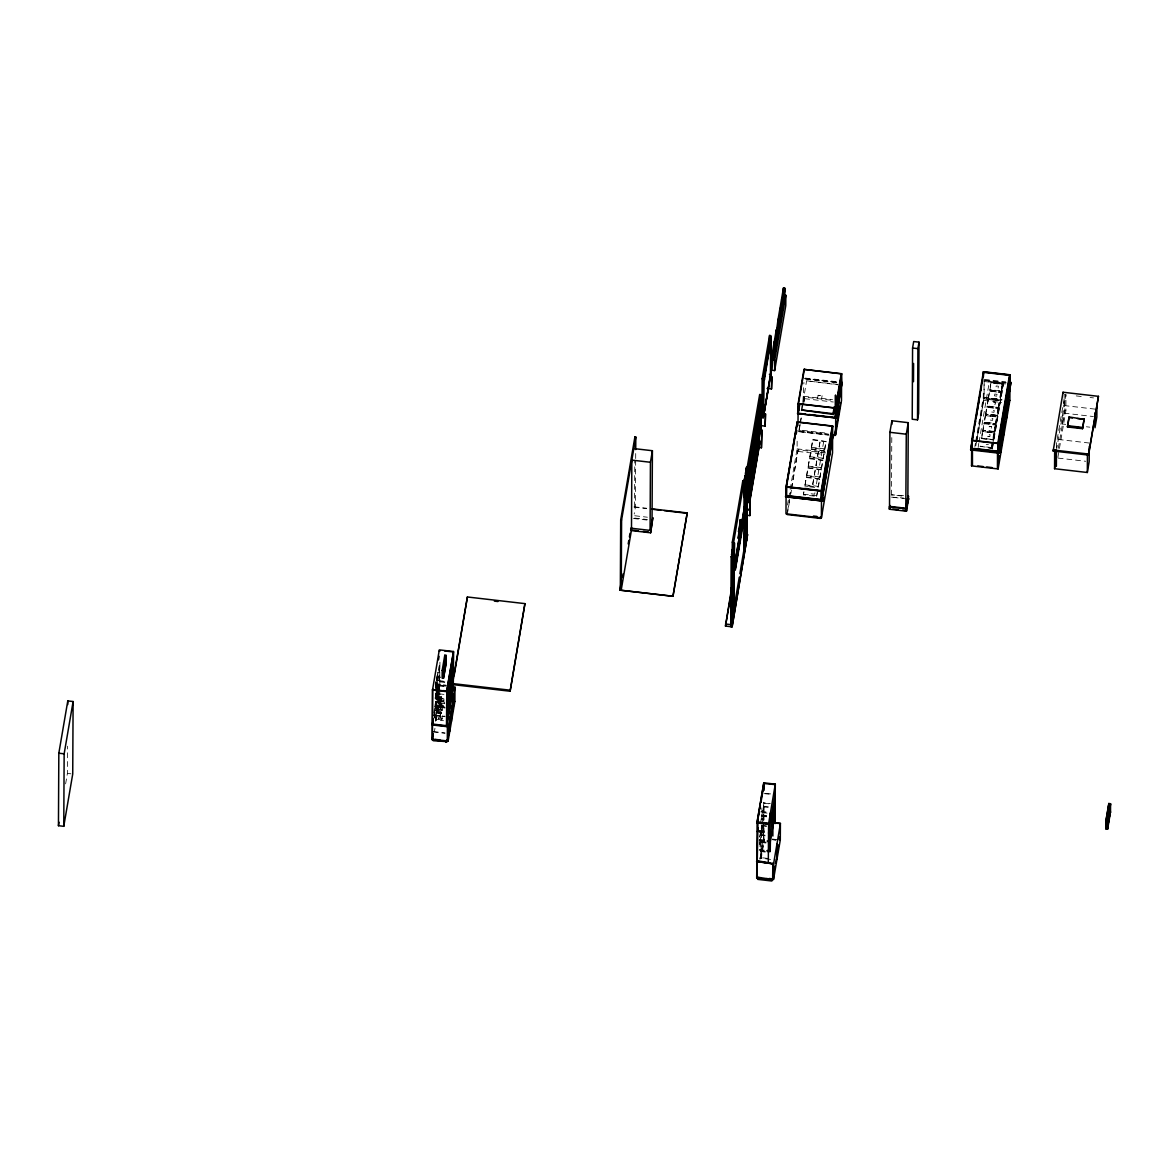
<?xml version="1.0" encoding="UTF-8"?>
<svg xmlns="http://www.w3.org/2000/svg" width="1169" height="1169" viewBox="0 0 1169 1169"><rect width="100%" height="100%" fill="white"/><g stroke="black" fill="none" stroke-linecap="round" stroke-linejoin="round"><path stroke-width="0.75" stroke-dasharray="5 3.75" d="M65.61 783.873L67.407 773.41L67.554 746.217M435.555 681.732L435.54 684.99L446.207 686.115M435.847 699.369L435.876 693.422L436.373 699.442L436.958 692.881M436.329 688.278L436.928 678.707L436.855 688.336M437.06 675.726L437.045 678.824L438.2 672.087M437.571 691.858L437.542 698.375L444.235 699.15M437.513 688.146L437.63 681.6L445.988 682.564M437.674 674.601L437.63 681.132L446.105 681.907M437.703 689.564L437.659 697.732L444.337 698.492M437.703 687.474L437.747 680.942M437.791 672.321L437.747 680.49L446.105 681.454M438.054 688.205L437.542 683.675L436.154 691.8M438.682 718.891L438.682 718.117L441.955 718.482L441.955 719.271L438.682 718.891L439.135 715.443L439.135 716.217L442.408 716.597L441.955 719.271M438.726 710.27L438.726 709.481L441.999 709.861L441.999 710.65L438.726 710.27L439.193 706.821L439.179 707.596L442.452 707.976L441.999 710.65M439.223 666.447L438.945 700.289L443.957 700.859M439.807 704.03C444.731 703.417 438.696 708.531 439.383 703.826C442.803 701.093 441.809 707.786 439.281 704.381M441.955 704.118C441.341 714.99 437.001 702.73 440.275 696.359L441.151 696.461L441.122 701.692M444.673 703.709L439.69 703.124L439.705 701.575L444.673 702.145M439.792 689.622L439.734 700.377L436.154 721.317M439.851 679.73L439.822 685.107L434.137 718.248M439.763 676.983L439.792 670.904M439.909 667.192L439.953 660.032M439.968 717.152C441.911 702.657 438.74 720.878 441.166 716.904M441.151 696.461L440.64 708.925L441.137 701.225M444.249 706.734L439.383 706.339L440.275 696.359M440.64 708.925L440.567 704.571L440.991 708.297M441.005 707.318C439.003 707.143 442.788 708.443 441.005 704.629M442.408 716.597L442.423 715.823L441.955 718.482M442.452 707.976L442.466 707.201L441.999 709.861M634.548 506.835L634.782 460.235M635.673 460.338L635.425 506.937L634.212 514.009M635.688 458.54L635.717 451.38M766.148 842.367L761.121 841.797L760.931 858.294L770.97 859.449M761.121 841.797L761.048 857.637L771.072 858.791M761.837 825.182L761.677 835.411L766.426 835.967M761.764 819.907L761.925 807.852M763.386 838.67L763.445 826.351M763.489 820.536L763.576 802.884M763.576 822.172L763.503 838.494L759.952 859.186M763.591 819.907L763.678 802.241M760.391 858.777L763.941 838.071L764.029 822.231M764.029 819.966L764.131 802.519M788.695 497.994L797.097 448.852L797.156 438.448M791.734 488.262L798.062 449.89L826.015 453.119M817.759 490.045L816.678 496.387L803.395 494.852L803.936 491.024M802.971 401.435L803.921 382.424M804.009 402.136L804.608 397.124L833.292 400.441M804.754 486.918L808.071 486.655M805.003 485.471L806.362 476.894L819.644 479.071L818.285 487.005L805.003 485.471L806.362 476.894M838.041 384.426L806.61 380.802L838.041 384.82M806.61 476.09L807.969 467.512L821.252 469.69L819.893 477.624L806.61 476.09L807.969 467.512M808.217 466.709L809.576 458.131L822.844 460.308L821.486 468.243L808.217 466.709L809.576 458.131M809.825 457.342L811.184 448.75L824.452 450.942L823.093 458.876L809.825 457.342L811.184 448.75M811.14 493.786L814.676 494.195L815.377 490.132M811.418 447.961L812.791 439.369L826.059 441.561L824.7 449.495L811.418 447.961L812.791 439.369M812.747 484.404L813.668 478.939L817.219 479.407L816.283 484.814L812.747 484.361L813.668 478.939M814.355 474.979L815.275 469.573L818.811 470.026L817.891 475.432L814.355 474.979L815.275 469.573M815.962 465.657L816.883 460.191L820.419 460.644L819.498 466.066L815.962 465.598L816.883 460.191M816.678 496.387L817.219 492.558M817.555 398.585L818.11 395.297L822.099 395.75L818.11 395.297M817.569 456.275L818.49 450.81L822.026 451.263L821.106 456.684L817.569 456.217L818.49 450.81M818.285 487.005L819.644 478.428M819.177 446.836L820.097 441.429L823.634 441.897L822.713 447.303L819.177 446.836L820.097 441.429M819.893 477.624L821.252 469.047M821.544 398.994L822.099 395.75M821.486 468.243L822.859 459.665M823.093 458.876L824.466 450.284M824.7 449.495L826.074 440.903M906.823 498.929L891.479 497.146L891.801 435.321M980.265 446.383L991.531 447.917L986.592 447.347M981.405 438.507L992.919 439.836L981.405 438.507L982.574 431.288L994.088 432.983L982.574 431.288M981.653 438.302L982.764 431.551L993.84 432.822L992.715 439.573L981.653 438.039M982.793 430.426L983.962 423.207L995.477 424.537L994.293 431.756L982.793 430.426L994.293 431.39M975.764 441.268L983.29 397.343L983.319 392.375M976.933 441.254L983.933 398.877L1001.643 400.923M984.05 384.82L983.977 398.074L1001.818 400.134M983.962 423.207L995.477 424.537M984.152 423.733L995.214 425.005M984.166 422.345L995.681 423.675L984.166 422.345L985.35 415.127L996.85 416.822L985.35 415.127M985.54 415.653L996.602 416.924M985.555 414.264L986.724 407.046L998.238 408.376L997.069 415.594L985.555 414.264L997.069 415.229M985.803 414.06L986.914 407.309L997.99 408.58L996.879 415.346L985.803 413.797M986.212 444.366L988.419 444.571M986.724 407.046L998.238 408.376M986.943 406.184L998.443 407.513L986.943 406.184L988.112 398.965L999.627 400.66M987.586 436.285L989.807 436.49L990.114 434.678L987.907 434.43L987.586 436.285L989.807 436.49M988.302 399.491L999.363 400.762M988.579 397.635L989.69 391.147L1000.752 392.433L999.641 398.921M1003.44 383.637L989.281 382L1003.44 384.148L993.825 440.304M989.281 426.407L991.502 426.612L989.281 426.407L988.974 428.205L991.195 428.468L991.502 426.612M989.5 390.884L1001 392.579L989.5 390.884L988.316 398.103L999.831 399.433L1001 392.214M989.705 390.022L1001.219 391.352L989.705 390.022L990.888 382.804L1002.388 384.133L1001.219 391.352M989.953 389.818L991.078 383.067L1002.14 384.353L1001.029 391.104L989.953 389.555M988.784 448.151L992.32 448.56L992.569 445.009M993.431 402.107L995.652 402.414L995.345 404.226L993.124 403.963L993.431 402.107L995.652 402.37M994.293 431.756L983.041 430.221L984.152 423.47M994.512 395.882L994.819 394.026L997.04 394.333L996.719 396.145L994.512 395.882L996.719 396.145M998.107 388.064L998.414 386.208L996.207 385.945L995.9 387.801L998.107 388.006M1003.09 383.593L1003.44 384.148M1056.484 447.727L1056.513 440.947M1065.69 424.376L1062.241 423.982L1062.285 415.506M1062.241 423.982L1064.097 413.154L1064.185 394.523M1058.325 448.282L1064.769 410.64L1064.827 398.161M1059.435 448.414L1065.88 410.772L1065.953 394.727L1064.857 394.596M439.398 707.479L440.45 706.383L441.794 707.245M439.281 705.024L440.465 703.928M441.195 712.242L439.953 712.242M441.809 704.775L441.064 705.813M440.377 701.809L440.348 703.11L440.45 699.983L440.07 703.08L440.45 699.983M440.435 701.4L440.728 700.012M435.467 685.867L436.066 681.922M436.358 680.636L437.264 674.937M435.496 687.124L436.358 682.068M438.492 670.407L439.646 663.671M435.73 688.862L437.469 678.765M435.935 688.205L437.542 679.452M439.909 667.864L435.496 694.079L443.855 695.044M435.409 696.753L436.563 690.031M436.402 693.48L438.068 683.748M436.49 694.401L437.98 684.333M434.488 707.888L433.29 714.858L444.98 716.217M434.78 706.602L439.865 676.486M436.373 699.442L438.039 689.695M433.947 714.668L439.135 684.362L446.207 685.18M433.933 715.603L439.12 685.297M434.43 717.43L438.623 693.012M438.916 691.274L439.807 686.028M435.555 718.248L439.778 693.129M435.35 721.215L439.047 699.632L444.074 700.216M435.496 720.805L439.047 700.099L444.059 700.684M434.357 731.779L434.956 728.287M439.69 703.124L439.807 700.918L444.79 701.502M440.494 707.143L440.713 706.354M803.074 401.815L806.61 380.802M799.874 424.771L798.982 429.944L827.667 433.261M800.166 423.032L801.349 416.12M803.717 402.311L804.608 397.124M800.166 424.595L798.982 431.507L827.667 434.81M800.458 422.857L801.642 415.945M787.482 505.023L788.388 499.748M787.541 511.262L789.645 498.988M789.952 497.234L791.15 490.22M791.442 488.467L798.062 449.89M787.234 514.565L789.645 500.537M790.843 493.523L791.442 490.016M803.395 494.852L803.936 491.681M760.434 823.663L764.015 802.738L770.342 803.468M759.792 836.741L761.574 826.264M762.772 819.294L763.971 812.309M759.777 837.209L761.881 824.993M762.173 823.254L763.971 812.776L768.705 813.332M759.821 842.338L762.802 824.934M759.748 844.091L762.992 825.109M759.748 844.602L762.992 825.621M759.894 846.385L763.43 825.153M759.952 858.718L763.941 838.071M760.99 858.426L764.263 839.313L761.267 858.499M891.479 497.146L903.505 497.994M974.873 446.543L975.472 443.036M976.407 441.853L983.977 397.621L1001.818 399.681M975.794 445.857L984.093 397.431L984.181 380.86L1005.574 383.33M978.146 447.449L978.76 443.416M979.052 442.174L989.281 382M985.54 415.39L984.43 422.141L995.491 423.412L996.602 416.661M988.302 399.228L987.191 405.979L998.253 407.265L999.363 400.499M991.341 447.654L992.174 442.788M994.103 431.493L995.214 424.742M991.531 447.917L992.408 442.773M992.919 439.836L994.088 432.618M995.681 423.675L996.85 416.456M998.443 407.513L999.627 400.295M992.876 443.256L1003.09 383.271M992.32 448.56L993.518 441.546M993.825 439.792L1003.44 383.315M992.32 449.086L993.518 442.057M1057.185 439.398L1058.413 432.223M1058.719 430.44L1059.947 423.266M1060.254 421.468L1061.481 414.308M1061.788 412.511L1063.016 405.351M1063.322 403.553L1064.243 398.176M1056.44 450.27L1065.953 394.727M1057.901 457.371L1059.129 450.197M984.4 379.37L1005.647 381.825M984.386 380.144L1006.085 382.614M985.482 380.597L1006.012 382.979M984.064 381.503L1005.472 383.987M1076.254 395.911L1081.427 396.51M1090.049 397.504L1093.497 397.898M1064.053 405.541L1095.09 409.121M983.29 397.343L1001.921 399.491M805.309 378.098L836.814 381.737M804.301 378.347L837.705 382.205M805.309 378.741L837.647 382.497M805.733 379.151L837.983 382.877M983.918 400.441L1001.628 402.487M1064.769 410.64L1065.88 410.772M1064.097 413.154L1093.395 416.544M1086.381 426.773L1089.815 427.167M803.848 396.291L832.518 399.608M804.608 398.673L833.292 401.99M1058.252 439.442L1089.289 443.036M991.531 447.552L980.017 446.222L984.956 447.157M1058.15 458.087L1085.738 461.273M798.544 430.645L828.441 434.079M799.289 431.113L828.792 434.517M798.544 431.303L828.733 434.795M798.968 431.712L829.069 435.189M812.776 440.026L826.059 441.561M811.432 447.318L824.715 448.838M811.184 449.407L824.452 450.942M797.097 448.852L825.431 452.125M798.047 451.439L824.262 454.463M809.825 456.684L823.108 458.219M809.576 458.774L822.844 460.308M808.217 466.066L821.5 467.6M807.969 468.155L821.252 469.69M806.61 475.447L819.893 476.981M806.362 477.536L819.644 479.071M903.52 495.656L891.494 494.823L903.418 496.197M805.003 484.828L818.285 486.362M809.737 486.845L818.037 487.809M803.395 494.209L816.678 495.744M634.095 506.791L646.501 508.223M634.095 507.171L646.486 508.603M634.709 515.748L647.378 517.209M634.694 518.072L647.363 519.547M633.452 518.481L646.968 520.044M437.25 677.026L440.596 677.421M435.657 684.347L446.207 685.648M439.018 685.005L446.105 685.823M439.018 685.94L445.71 686.714M443.957 694.401L435.599 693.436L435.511 710.211L443.869 711.176M435.043 697.805L443.402 698.77M435.043 698.273L443.402 699.237M440.245 701.283L443.782 701.532M439.412 701.415L440.289 701.517M435.569 701.59L443.913 702.554M435.555 702.058L444.79 703.051M435.452 702.233L443.811 703.197M435.452 702.701L443.811 703.665M443.709 705.725L436.578 704.892L436.388 719.885L443.519 720.718M436.475 705.55L443.592 706.368M440.655 706.719L444.249 707.201M435 706.427L445.038 707.596M435 706.894L445.024 708.049M435.409 710.854L443.767 711.819M436.548 711.994L444.951 712.958M436.548 712.462L444.951 713.426M436.432 712.637L444.848 713.616M436.432 713.105L444.848 714.084M433.29 715.326L444.98 716.685M436.505 719.242L443.636 720.06M433.202 731.502L444.98 732.875M433.202 731.969L444.98 733.328M765.651 793.342L771.978 794.072M764.073 793.619L771.964 794.525M764.015 803.205L770.342 803.936M763.518 806.215L768.267 806.756M763.415 806.858L768.15 807.414M761.034 811.374L768.939 812.28M760.931 812.017L768.837 812.937M761.896 815.144L766.63 815.684M761.896 815.611L766.63 816.152M761.779 815.787L766.528 816.342M761.779 816.254L766.528 816.81M763.313 825.548L766.469 825.913M761.735 825.84L766.469 826.381M759.353 830.399L765.68 831.13M759.251 831.042L765.563 831.773M759.076 831.714L765.403 832.445M759.076 832.182L765.403 832.912M761.793 834.768L764.95 835.134M772.358 839.05L779.431 839.868M772.344 839.517L775.895 839.926M772.241 839.693L775.778 840.102M759.309 839.517L765.637 840.248M759.309 839.985L765.637 840.716M759.192 840.16L765.52 840.891M759.192 840.628L765.52 841.359M760.61 841.475L765.344 842.031M760.61 841.943L765.344 842.498M761.019 842.44L766.031 843.024M759.251 849.556L765.578 850.287M759.149 850.214L765.476 850.944M760.551 851.061L765.3 851.602M760.551 851.529L765.3 852.069M67.407 773.41L70.944 773.82M990.362 420.066L992.569 420.387L992.876 418.531L990.669 418.268L990.362 420.124M991.75 411.999L993.957 412.306L994.264 410.451L992.057 410.187L991.75 412.043"/><path stroke-width="1.5" d="M58.45 825.709L58.83 753.216L67.787 700.918L73.106 701.532L72.726 774.024L63.769 826.322L58.45 825.709L59.049 822.231M63.769 826.322L64.149 753.83L73.106 701.532M67.773 704.542L67.787 700.918M447.391 726.694L447.303 741.526L432.252 739.787L432.515 689.549L446.675 691.186L453.484 651.513L439.31 649.876L432.515 690.017L446.675 691.653L453.47 651.981M446.646 741.599L433.261 740.722L433.261 739.159M442.189 670.392L442.145 678.152L443.475 678.312L446.061 663.159L446.105 655.385L444.775 655.239L442.189 670.392L443.504 670.538L446.105 655.385M443.475 678.312L443.577 670.275L443.533 676.749M444.731 663.013L444.775 655.239M445.74 742.154L445.74 740.605L446.543 740.693M443.811 676.778L446.09 663.437L445.857 656.934M446.529 742.257L446.66 740.05M433.261 733.431L432.252 739.319L448.122 741.029L448.268 726.344L432.34 724.502L433.217 718.862M448.779 712.403L448.969 694.971M448.911 686.539L449.071 677.728M449.787 731.253L449.875 716.933M450.664 717.956L450.649 721.536L451.439 721.653L448.122 741.029M450.913 699.924L450.956 691.77M450.956 691.303L451 683.149M451 682.681L451.044 674.528M451.029 699.267L451.073 691.113M451.073 690.645L451.117 682.491M451.117 682.024L451.161 673.87M451.439 721.653L451.643 706.617L450.854 706.529L451.512 707.406M453.192 686.641L453.367 652.623M453.207 711.337L453.294 697.016M453.484 651.513L453.294 686.466L446.5 726.139L446.792 691.011L443.256 690.601M454.156 690.616L454.069 687.679M450.766 720.762L451.57 720.864L454.887 701.488L454.96 687.24L454.171 687.153M455.062 687.138L448.268 726.811L432.325 724.97L433.217 719.797M452.564 684.581L510.108 691.23L524.939 603.628L467.395 596.979L454.083 675.755M510.108 691.23L524.939 603.628M619.891 590.14L673.008 596.278L619.891 590.14L621.397 580.935M635.731 449.583L635.79 437.031L634.913 436.928L620.695 519.898L620.33 589.804L621.85 580.978M635.79 437.031L621.587 520L621.221 589.907L631.801 528.125M631.479 530.025L631.844 460.118L650.432 462.266L650.081 530.39M634.884 440.523L634.913 436.928M650.636 532.801L652.813 517.838L650.636 532.801L630.719 530.492L630.734 528.169L650.651 530.463M633.817 448.575L652.404 450.723L652.039 520.629L650.636 528.885M673.008 596.278L687.226 512.928L651.805 508.836M732.115 626.832L747.576 534.584L732.115 626.832L725.481 626.073L731.239 590.403M731.166 556.78L732.262 555.626L731.166 556.78L730.786 626.686L731.896 625.532L731.677 626.789L732.086 551.373L733.182 550.204L732.086 551.373M731.02 623.632L731.209 587.788M731.399 609.283L731.589 589.015M731.662 557.292L731.999 551.914L732.875 552.016L731.779 553.171M731.896 625.532L732.305 542.197L742.797 480.868L745.018 481.131L745.237 479.86L744.346 479.758L733.635 542.343L733.226 617.773M731.999 623.194L732.393 549.562L733.489 548.407L732.393 549.562M732.305 621.382L732.7 547.764L733.811 546.595L732.7 547.764M733.548 614.178L734.117 544.798L733.226 544.696L732.291 623.179M732.612 621.382L733.533 542.884L734.424 542.986L733.84 614.163M732.028 619.468L733.124 618.313L733.533 542.884M734.424 542.986L733.533 615.961M734.892 569.931L741.175 533.196M741.131 519.796L739.115 538.324L738.223 538.222L740.24 519.694L741.131 519.796L741.088 526.781L740.211 526.678M740.123 530.989L740.562 526.138L739.685 526.035L739.246 528.563L739.232 530.887L740.123 530.989L740.562 526.138M740.211 524.939L740.24 519.694M742.768 488.043L742.797 480.868M744.127 481.029L743.762 550.935L744.872 549.766M744.068 533.532L743.981 549.664L739.86 573.716M744.258 497.687L744.346 479.758M744.083 547.34L744.361 535.314M744.346 497.146L744.653 477.96L745.544 478.063L745.106 503.167M744.39 547.326L744.434 536.571M744.668 493.552L744.96 476.163L745.851 476.265L745.267 547.428L745.851 476.265M744.653 551.037L745.062 475.622L746.158 474.453L745.062 475.622M744.872 547.983L745.179 508.004M745.661 475.593L745.895 470.742L746.772 470.844L745.676 472.013L745.895 470.742M746.509 540.21L747.093 469.047L746.202 468.944L745.574 545.631L746.509 467.132L747.4 467.235L746.816 538.412L747.035 537.141L746.143 537.039M746.114 540.765L746.509 467.132M746.406 540.75L746.699 470.23L759.675 394.479L761.004 394.64L760.873 428.994L760.887 409.355M746.523 502.597L747.853 502.758L747.897 470.216L750.936 452.432M748.292 498.768L760.814 422.17M760.858 415.433L748.321 493.566L748.35 487.473L761.077 413.446L765.505 413.958L765.14 426.115L760.712 425.604M760.887 408.712L748.394 480.751L748.365 486.83L760.624 408.682L759.47 416.997M749.84 465.715L748.657 480.138L748.423 474.015L760.902 396.759L761.238 398.877M748.292 500.288L748.584 494.151L748.555 499.821M750.089 485.398L749.943 479.699L748.598 493.099M750.016 466.241L748.671 479.626M746.874 515.237L749.826 515.587L749.899 500.04L746.947 499.704M749.957 478.647L749.972 464.999L751.389 456.699M748.555 500.332L749.972 492.032L750.235 464.941L750.206 470.61M750.279 497.877L749.826 515.587M751.492 470.683L750.133 484.068M751.784 455.925L751.609 483.104L751.521 455.983L753.099 448.209M753.041 461.667L751.682 475.052M751.959 455.939L751.755 461.594M754.575 452.651L753.231 466.036M754.648 439.179L753.304 452.578M754.589 440.991L756.197 430.163M754.721 458.336L754.414 452.125M754.706 445.433L754.589 451.585M754.794 444.878L754.473 438.667M754.458 464.225L754.94 458.102M754.809 451.351L754.765 457.517L756.211 443.139M754.867 437.893C753.625 468.009 758.535 402.823 754.867 437.98M756.065 456.027L756.153 428.921L757.746 421.147M756.314 448.501L757.76 434.123M756.387 435.043C760.844 388.006 753.508 455.472 756.241 456.056L756.182 449.875M759.397 425.618L757.863 438.989M759.28 412.131L757.936 425.516M759.149 437.995L759.002 431.799M759.222 424.537L759.076 418.341M759.119 411.605L759.426 417.815M757.147 877.758L757.234 861.904M757.234 861.392L758.023 819.571M757.556 446.193L759.236 437.922L759.499 410.83L759.47 416.5M760.756 416.573L759.412 429.973M747.736 501.793L748.335 470.259L760.683 395.546L760.961 427.182M760.8 408.785L760.654 402.589L759.236 410.889M760.61 400.426L760.595 401.595M761.428 447.771L761.881 430.06L761.428 447.771L758.476 447.42M761.954 417.596L762.144 378.756L769.567 335.474L770.897 335.62L763.474 378.917L763.269 417.757L761.954 417.596L762.831 412.409M770.78 337.183L763.941 378.698L763.503 416.836L770.459 374.606L770.576 352.848M765.14 426.115L765.505 413.958M763.635 790.536L763.678 783.464L775.295 784.618M763.752 790.259L763.781 782.821L775.295 784.151L774.989 823.634L775.179 784.794M769.523 342.532L769.567 335.474M770.663 336.54L770.853 374.752L763.474 416.208M756.898 860.691L768.296 862.664L768.617 823.181L757.103 821.851L756.694 878.167L772.636 880.009L773.82 873.111M770.853 374.752L771.043 337.213M771.511 388.97L771.861 376.813L771.511 388.97L767.083 388.459M773.25 352.892L771.993 370.266L774.652 370.573L785.773 305.635L785.831 295.275L783.172 294.968M767.054 851.12L770.21 851.485L770.269 841.899M770.313 832.328L770.269 841.446L767.098 841.081M770.371 822.275L770.415 813.113M774.287 349.502L775.617 349.648L773.951 359.394L772.621 359.234L772.841 350.802L774.17 350.963L774.126 358.474L772.797 358.313M770.21 851.485L770.371 841.256M770.371 840.789L770.429 831.67M770.473 821.632L770.532 812.47M773.951 359.394L773.995 351.109L775.661 341.363L774.331 341.216L772.665 350.948L773.995 351.109M774.287 348.157L774.331 341.216M774.462 345.279L774.448 348.596L775.763 348.742L777.443 339.01M771.876 879.19L771.861 881.002L757.702 879.366L757.717 877.554L761.253 877.963M774.652 370.573L774.711 360.213L785.831 295.275M774.652 349.078L774.974 345.98L775.149 347.295M772.636 880.009L772.841 863.043M773.001 807.311L772.855 836.04M775.807 340.457L774.492 340.311L776.158 330.564L777.487 330.725L775.617 349.809L774.287 349.663M775.953 347.821L777.473 331.66L776.143 331.514M776.128 333.881L777.969 319.926L779.299 320.087L779.255 328.533M772.753 879.205L773.557 879.293L773.63 863.862L756.533 861.495L773.571 863.979L780.439 823.414L773.615 822.64M776.479 338.44L776.801 335.342L776.961 336.657M776.464 334.027L776.479 329.526M777.429 339.171L777.487 330.725M776.26 337.958L777.59 338.104L779.299 321.022M777.926 328.372L777.969 319.926M778.306 327.788L778.802 324.719M776.815 848.08L776.917 847.496M779.46 319.181L778.13 319.02L779.796 309.288L781.126 309.434L779.46 319.181L779.416 327.466L781.082 317.72L779.752 317.573M777.034 844.018L776.903 859.741L773.557 879.293M779.591 326.546L781.126 310.384L779.796 310.223M779.767 314.256L779.796 309.288M777.166 845.64L777.502 846.677L777.604 845.698M780.103 314.242L780.132 308.236L781.462 308.397L781.418 315.908L780.088 315.747C780.351 320.35 780.571 310.983 780.614 315.367M781.287 308.543L779.957 308.382L781.623 298.65L782.952 298.796L781.082 317.88L779.752 317.734M781.944 306.512L782.266 303.414L782.441 304.729M779.343 836.989L779.431 839.868M782.909 307.242L784.764 288.158L783.449 287.998L781.769 297.744L783.098 297.89M776.947 859.449L780.293 839.897L780.381 824.466L779.577 824.379M780.439 823.414L773.615 823.151M783.245 305.255L784.764 289.094L783.435 288.948M783.405 293.448L783.449 287.998M783.771 295.874L784.092 292.776L784.253 294.091M784.764 288.158L784.72 296.605L783.405 296.283M785.568 496.752L821.865 500.946L785.568 496.752L786.182 492.558M786.123 486.859L786.079 495.802L821.486 499.879L821.544 490.951L786.123 486.859L797.243 421.936L832.664 426.027L832.606 434.956L821.486 500.537L821.398 517.882L785.977 513.79L786.079 496.445L821.486 500.537M797.579 425.545L797.594 421.98L786.474 486.903L786.43 495.831L786.532 486.611L821.237 490.629L821.135 499.85L822.041 494.575M787.248 513.016L787.234 514.565L820.433 518.408L820.448 516.844M797.229 425.501L797.243 421.936M797.536 425.837L797.55 422.257M797.565 413.534L836.083 417.976L797.565 413.534L799.07 404.138M798.018 421.892L798.076 413.212L805.236 414.045M799.888 404.05L798.076 412.569L798.12 403.641L835.747 407.981L835.703 416.924L835.514 394.99L835.353 416.88L836.23 411.736M798.427 412.613L798.471 403.685L804.345 369.419M833.409 414.454L801.613 410.012L833.029 413.651L833.409 414.454L834.315 409.165M832.021 434.503L835.601 434.912L835.703 417.567L841.563 382.643L841.622 373.715L803.994 369.375L841.607 373.919M832.211 435.204L832.299 425.984L821.179 490.907M832.606 435.599L832.518 452.944L821.398 517.882M834.841 434.094L834.841 435.642L835.718 430.455M841.563 383.3L841.475 400.646L835.601 434.912M889.419 509.231L889.521 506.367L906.559 508.34L906.457 511.204L889.419 509.231L890.077 505.403M889.507 508.69L889.901 432.311L891.889 420.767L908.255 422.667L907.86 499.046M891.859 424.405L891.889 420.767M905.785 511.131L906.282 434.21L908.255 422.667M908.518 499.119L907.962 496.167L905.8 508.793M912.58 348.026L912.215 419.233L917.519 419.846L918.629 413.358L919.009 342.152L913.69 341.538L912.58 348.026L917.899 348.64L917.519 419.846M913.486 381.708L913.574 363.442M998.969 453.192L1010.951 382.438L998.969 453.192L970.635 449.933L983.874 372.02M998.779 448.969L1009.943 383.841L1009.855 400.412L998.121 468.944L971.556 465.876L971.644 449.305M972.126 440.552L972.155 448.224M972.433 449.393L972.462 465.32M983.407 376.783L983.421 371.713L1009.987 374.781L1009.943 383.067L998.209 451.599L971.644 448.531L971.687 440.245L998.253 443.314L998.209 451.599M997.873 443.153L997.771 451.541L999.568 441.005M998.121 468.944L998.209 452.374M1001.029 451.921L1001.132 435.233M1003.966 434.78L1004.069 418.107M1007.006 400.967L1006.904 417.654L1006.1 417.552M1053.167 451L1053.167 449.963L1088.573 454.054L1088.573 455.092L1053.167 451L1063.045 392.243L1098.465 396.335L1088.573 455.092M1089.274 446.426L1089.187 461.667L1087.331 472.495L1054.57 468.711L1054.672 450.065M1055.344 450.153L1055.256 466.197L1056.367 466.329L1056.44 450.27M1063.045 393.281L1063.045 392.243M1067.487 426.963L1069.094 416.938L1084.145 419.335L1082.538 428.702L1067.487 426.963L1069.094 416.938M1067.706 425.706L1082.757 427.445M1082.538 428.702L1084.145 418.677M1087.331 472.495L1087.433 453.85M1095.075 412.511L1094.988 427.766L1096.843 416.938L1096.917 405.073M1110.506 811.797L1107.657 829.113L1105.889 828.909L1105.932 820.097L1107.715 820.302L1110.55 803.717L1108.782 803.512L1105.932 820.828L1107.701 821.033L1110.55 804.433M1106.152 827.184L1106.108 819.82L1108.694 805.251M1106.868 818.008L1107.175 814.135L1107.218 818.037M1107.657 829.113L1107.613 819.995L1110.112 805.412L1110.331 812.806M1108.665 811.14L1108.607 805.251M1108.738 810.117L1108.782 803.512M1110.068 812.776L1107.569 827.345L1110.068 812.776L1110.112 805.412M1110.506 812.513L1110.55 803.717M453.981 699.632L454.113 698.682L454.025 699.515M449.948 719.183L450.065 718.906M450.299 717.415L450.197 717.693M450.81 717.883L450.839 717.634M453.367 699.267L453.47 698.989M453.718 697.498L453.616 697.776M454.215 697.966L454.317 697.688M438.507 659.798L439.106 656.32M443.84 670.305L446.12 656.963M432.252 739.787L433.144 734.6M446.748 699.632L453.324 660.777M446.704 708.253L453.28 669.399M446.66 716.875L453.236 678.02L449.89 677.64M452.871 681.79L467.395 596.979M453.294 685.998L446.5 725.671L432.34 724.035M452.491 696.929L453.046 693.67M448.195 735.885L448.779 732.422M449.378 728.974L450.094 724.736M450.562 722.077L451.322 717.591M451.745 715.18L452.33 711.731M452.914 708.268L453.514 704.819M448.195 736.338L448.779 732.89M449.378 729.441L449.963 725.993M450.547 722.544L451.146 719.096M451.731 715.647L452.33 712.184M452.914 708.735L453.514 705.287M622.449 577.457L623.062 573.921M628.191 543.906L628.805 540.385M629.404 536.849L630.003 533.312M650.432 462.266L652.404 450.723M673.008 595.898L687.226 512.928M744.653 477.96L744.434 479.217L745.325 479.319M746.874 470.303L747.093 469.047M747.4 467.235L746.29 468.404M751.55 448.881L760.683 395.546M761.004 394.64L748.028 470.391L745.983 470.201M770.926 336.57L763.708 378.771L762.144 378.756M748.598 470.625L761.253 396.802M760.829 400.456L749.329 468.711L749.344 467.556M751.784 456.012L752.938 447.683M754.75 438.696L753.318 446.996L753.143 474.088L753.508 446.923M759.382 411.634L757.95 419.934L757.775 447.04L757.731 440.859M750.41 464.955L751.565 457.225M759.689 410.86L760.829 403.115M738.223 538.222L739.919 528.33M748.394 480.094L749.534 473.46M754.166 446.412L753.289 453.075M759.076 417.698L757.921 426.027M739.787 536.805L733.46 573.76L746.48 501.691L741.584 526.24M741.774 529.703L745.223 512.27L735.33 569.975M725.481 626.073L731.239 592.478M735.345 568.689L744.785 510.926M748.321 493.566L749.738 485.267M753.523 463.187L754.37 458.219M758.725 432.822L757.848 439.486M759.982 425.458L759.397 430.47M748.642 496.46L749.256 492.909M749.87 489.358L750.469 485.793M751.082 482.242L751.696 478.691M752.295 475.125L752.909 471.575M753.523 468.024L754.122 464.458M755.642 455.574L756.255 452.023M756.869 448.458L757.468 444.907M758.082 441.356L758.696 437.791M759.295 434.24L759.908 430.689M775.062 342.356L775.661 338.849M777.458 328.314L778.057 324.807M778.671 321.3L779.27 317.793M747.853 502.758L760.829 427.006M772.621 359.234L773.396 354.85M777.633 329.819L779.299 320.087M753.07 473.986L751.375 482.256M754.341 464.941L752.924 473.24M754.736 464.254L756.153 455.954M759.368 437.191L760.522 428.877M774.17 350.963L775.646 342.298M781.462 308.397L782.938 299.732L781.608 299.585M763.269 417.757L770.692 374.46M749.84 500.215L759.982 441.005M777.59 338.104L779.255 328.372M782.909 307.082L781.243 316.828L779.913 316.667M783.055 306.176L784.72 296.444M749.84 501.253L759.982 442.043M735.067 601.743L739.261 577.208M746.1 542.562L745.004 543.717M803.994 369.375L798.12 403.846L835.747 408.2L841.622 373.715M798.076 412.569L799.538 404.006M798.369 411.503L798.953 408.083M796.206 434.006L796.82 430.455M801.598 410.407L802.782 403.144M763.781 782.821L756.986 822.508L768.501 823.838M763.781 783.288L756.986 822.961L768.501 824.291L775.295 784.151M758.608 816.123L759.207 812.674M759.792 809.211L760.391 805.762M760.975 802.314L763.927 785.057M758.096 828.047L757.497 832.007L758.096 828.514M832.971 414.396L834.213 406.768M833.409 414.06L834.622 407.017M756.898 861.202L772.724 863.701M835.397 407.952L841.256 373.671L841.563 382.643M832.664 426.027L821.544 491.155L786.123 487.064L797.243 422.141L832.649 426.232M822.64 491.068L823.239 487.561M823.838 484.054L824.437 480.547M825.051 477.025L825.65 473.518M826.249 470.011L826.848 466.504M827.447 462.997L828.047 459.475M828.646 455.968L832.606 434.956M836.814 408.317L839.459 392.886M840.043 389.467L840.628 386.033M756.811 877.057L772.636 879.541M821.865 500.303L833.117 434.649L821.865 500.946M836.083 417.333L842.075 382.336L836.083 417.976M823.444 500.873L824.043 497.366M835.134 432.355L835.733 428.906M836.317 425.458L836.916 421.994M837.501 418.546L838.1 415.083M838.684 411.634L839.284 408.171M836.317 427.006L840.453 402.823M768.559 833.278L775.135 794.438M768.515 842.864L775.091 804.009M768.457 852.435L775.032 813.595M777.253 848.124L777.356 847.13M774.404 869.663L775.003 866.2M775.5 863.204L776.187 859.303M776.771 855.854L777.37 851.938M777.955 848.957L778.554 845.041M917.899 348.64L919.009 342.152M906.443 507.288L908.62 498.578L906.457 511.204M908.634 496.255L906.472 508.88L889.419 506.908M983.421 371.713L971.687 440.508L998.253 443.577L1009.987 374.781M970.635 449.933L973.09 435.569M973.704 431.989L974.318 428.395M974.931 424.8L975.545 421.22M976.159 417.625L978.935 401.478M979.549 397.884L980.163 394.304M980.776 390.709L981.39 387.129M982.004 383.534L982.618 379.94M971.556 465.876L972.155 462.369M997.8 443.519L1009.548 374.986L1009.943 383.067M997.522 451.629L997.435 468.199M1000.167 437.484L1000.781 433.977M1001.38 430.455L1009.198 384.762M1002.286 439.427L1002.885 435.891M1003.499 432.355L1004.098 428.804M1004.712 425.268L1005.311 421.731M997.771 467.176L998.341 462.895M998.779 460.338L999.553 455.822M1001.117 447.654L1001.716 443.212M1002.33 440.567L1002.885 436.358M1003.543 433.465L1004.098 429.271M1004.755 426.364L1005.311 422.199M1005.983 419.276L1006.524 415.127M1007.006 412.306L1007.736 408.039M1008.175 405.453L1008.759 402.034M1054.57 468.711L1055.11 465.613M1088.573 454.054L1098.465 396.335M1107.248 815.714L1107.438 814.165M1107.087 818.285L1107.642 815.041M1107.175 818.285L1107.73 815.056M1106.458 824.861L1105.889 828.178L1107.671 828.383M1105.889 828.909L1106.458 825.592M1108.899 818.052L1109.469 814.588M781.959 297.598L783.288 297.759M778.306 318.889L779.635 319.035M776.304 329.673L777.809 329.673M776.45 337.037L777.78 337.183M774.667 340.164L775.997 340.325M983.421 371.961L1009.987 375.03M983.801 372.37L1009.475 375.337M772.051 359.906L774.711 360.213M1009.052 400.309L1009.855 400.412M769.363 374.314L770.736 374.635M1069.094 417.596L1072.441 417.976M1077.453 418.56L1084.145 419.335M1006.129 417.45L1006.918 417.538M1067.487 426.32L1082.538 428.059M808.816 414.454L835.703 417.567M760.595 415.404L765.198 415.769M889.901 432.311L906.282 434.21M759.207 417.625L759.441 423.236M758.14 419.876L757.6 447.011L756.007 455.209M760.551 422.141L748.321 494.209M973.865 448.414L997.829 451.19M1000.24 451.833L1001.044 451.804M970.635 449.144L998.969 452.418M759.046 425.078L759.353 431.288M757.921 426.583L757.892 432.252M757.804 427.386L758.067 433.334M759.017 431.156L759.368 436.695M758.564 431.887L761.516 432.223M757.673 434.62L755.963 442.466L756.255 436.402M757.863 440.041L757.819 445.71M977.81 465.934L983.158 466.563M986.724 466.972L992.086 467.585M756.124 443.636L754.531 451.409M755.013 444.644L754.531 450.752M753.026 453.689L753.26 459.3M753.26 453.893L751.755 462.091M754.37 458.862L754.516 465.057M751.725 468.331L751.755 462.661L750.206 471.107M747.897 470.216L748.292 472.422M749.928 471.735L750.177 477.347M753.187 472.773L753.406 467.118L751.682 475.564M744.755 477.42L745.632 477.522M748.394 480.751L748.628 486.362M751.652 481.789L751.682 476.119L750.133 484.58M751.258 482.987L749.826 491.272M749.87 485.193L750.103 490.805M750.089 486.45L750.06 492.12M786.474 495.554L821.193 499.558M892.78 509.07L898.026 509.684M902.614 510.21L906.545 510.663M813.449 516.04L816.956 516.45M746.976 509.041L748.306 509.187L748.292 510.225L746.976 510.064M653.573 509.421L660.66 510.239M664.197 510.648L687.226 513.308M738.267 531.237L739.144 531.34M620.695 519.898L621.587 520M633.16 530.229L638.23 530.814M643.301 531.398L648.371 531.983M732.305 542.197L733.635 542.343M744.916 544.257L745.793 544.359M733.328 544.155L734.205 544.257M733.007 545.952L733.898 546.055M733.168 612.804L734.059 612.907M732.247 618.211L733.124 618.313M731.94 620.008L732.817 620.111M725.496 623.998L732.13 624.772M731.107 624.889L731.984 624.991M494.37 601.129L497.965 601.538M444.615 650.958L451.702 651.776M439.193 650.987L439.997 651.075M452.564 683.558L510.122 690.192M433.421 689.462L432.632 689.374L432.442 723.392L433.246 723.479M454.083 701.4L454.887 701.488M433.246 724.415L432.442 724.327L432.369 738.662L433.158 738.764M434.926 739.349L439.909 739.933M438.346 740.635L441.663 741.029M58.83 753.216L64.149 753.83M779.504 839.81L780.293 839.897M767.156 850.477L770.327 850.842M769.202 878.489L772.753 878.898M766.557 878.577L770.108 878.986M764.234 377.865L764.394 379.969L770.824 340.369L764.234 377.865M450.562 719.359L450.576 719.256M731.677 553.711L731.473 554.968L732.349 555.07L732.568 553.814L731.677 553.711M745.588 472.554L745.369 473.81L746.246 473.913L746.465 472.656L745.588 472.554M745.822 499.411L733.46 571.553L745.822 499.411"/></g></svg>
